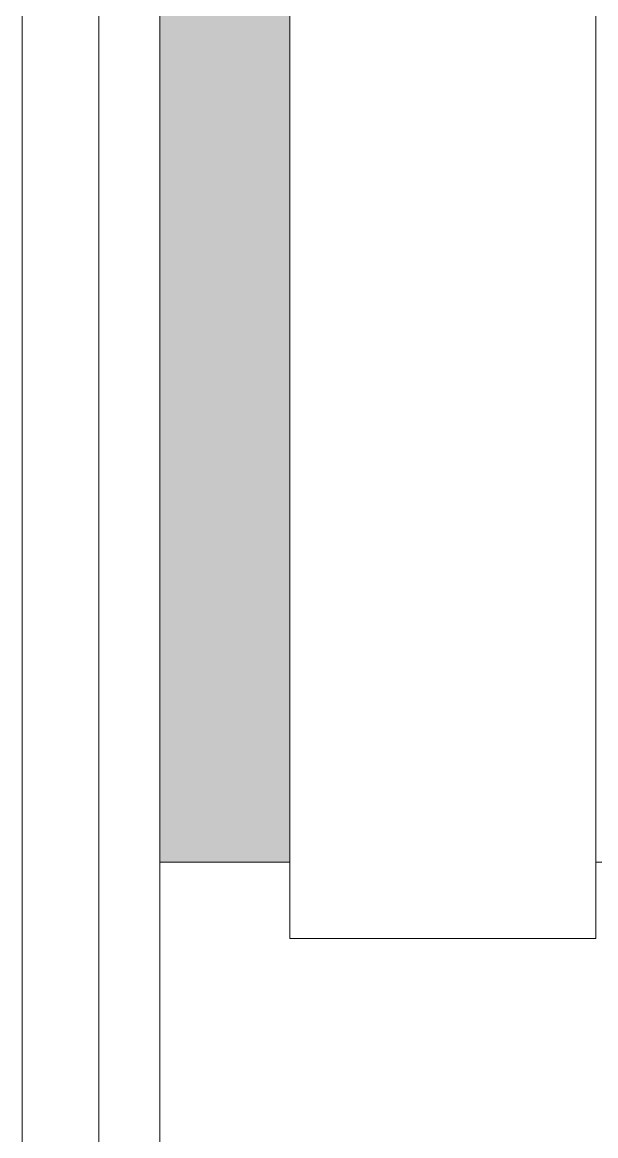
# Model space of a CAD drawing. Header units: millimetres. Extents: x -1178 to 415037, y -3506 to 42334.
# Drawn here: x 3836.1 to 3911.1, y 18339.3 to 18485 of the extents above; entities that cross this region are included whole.
import ezdxf

# ---------------------------------------------------------------- set-up
doc = ezdxf.new("R2010")
doc.units = ezdxf.units.MM
for name, color, linetype, lineweight in [('A-GLAZ-CURT', 7, 'Continuous', 9), ('A-GLAZ-CURT-2', 7, 'Continuous', 20), ('A-GLAZ-CWMG', 7, 'Continuous', 9), ('A-GLAZ-CWMG-1', 7, 'Continuous', 20)]:
    doc.layers.add(name, color=color, linetype=linetype, lineweight=lineweight)

# ---------------------------------------------------------------- blocks, each defined once
blk = doc.blocks.new('Прямоугольный импост - Импост структурный с накладкой - 170мм-23186685-Объем проектирования 1 этажа')
at = {"layer": 'A-GLAZ-CWMG'}
for p, q in [((3836.12, 17663.12), (3836.12, 19082.12)), ((3846.12, 17663.12), (3846.12, 19082.12))]:
    blk.add_line(p, q, dxfattribs=at)
blk = doc.blocks.new('Прямоугольный импост - Импост структурный с накладкой - 190мм-V192-Объем проектирования 1 этажа')
at = {"layer": 'A-GLAZ-CWMG-1'}
for p, q in [((-25, 0), (-25, 17)), ((-25, 17), (25, 17)), ((25, 17), (25, 0)), ((-15, 0), (-25, 0)), ((-15, -40), (-15, 0)), ((25, 0), (15, 0)), ((15, 0), (15, -40)), ((-25, -188.88), (-25, -40)), ((-25, -40), (-15, -40)), ((15, -40), (25, -40)), ((25, -40), (25, -188.88))]:
    blk.add_line(p, q, dxfattribs=at)
blk = doc.blocks.new('Системная панель - Стекло - 40мм-V207-Объем проектирования 1 этажа')
at = {"layer": 'A-GLAZ-CURT-2'}
for p, q in [((285, 40), (-285, 40)), ((285, 0), (285, 40)), ((-285, 0), (285, 0))]:
    blk.add_line(p, q, dxfattribs=at)
blk = doc.blocks.new('Прямоугольный импост - Импост структурный с накладкой - 190мм-V208-Объем проектирования 1 этажа')
at = {"layer": 'A-GLAZ-CWMG'}
blk.add_hatch(color=256, dxfattribs=at).paths.add_polyline_path([(3861.12, 18375.12), (3871.12, 18375.12), (3871.12, 18925.12), (3854.12, 18925.12), (3854.12, 18375.12)])
blk.add_line((3854.12, 18375.12), (3854.12, 18925.12), dxfattribs=at)

msp = doc.modelspace()

# ---------------------------------------------------------------- block references
at = {"layer": 'A-GLAZ-CURT', "rotation": 269.9999999999999}
msp.add_blockref('Системная панель - Стекло - 40мм-V207-Объем проектирования 1 этажа', (3871.12, 18650.12), dxfattribs=at)
at = {"layer": 'A-GLAZ-CWMG'}
for name in ['Прямоугольный импост - Импост структурный с накладкой - 170мм-23186685-Объем проектирования 1 этажа', 'Прямоугольный импост - Импост структурный с накладкой - 190мм-V208-Объем проектирования 1 этажа']:
    msp.add_blockref(name, (0, 0), dxfattribs=at)
at = {"layer": 'A-GLAZ-CWMG', "extrusion": (0, 0, -1), "rotation": 270.0000000000001}
msp.add_blockref('Прямоугольный импост - Импост структурный с накладкой - 190мм-V192-Объем проектирования 1 этажа', (-3871.12, 18350.12), dxfattribs=at)

doc.saveas('drawing.dxf')
